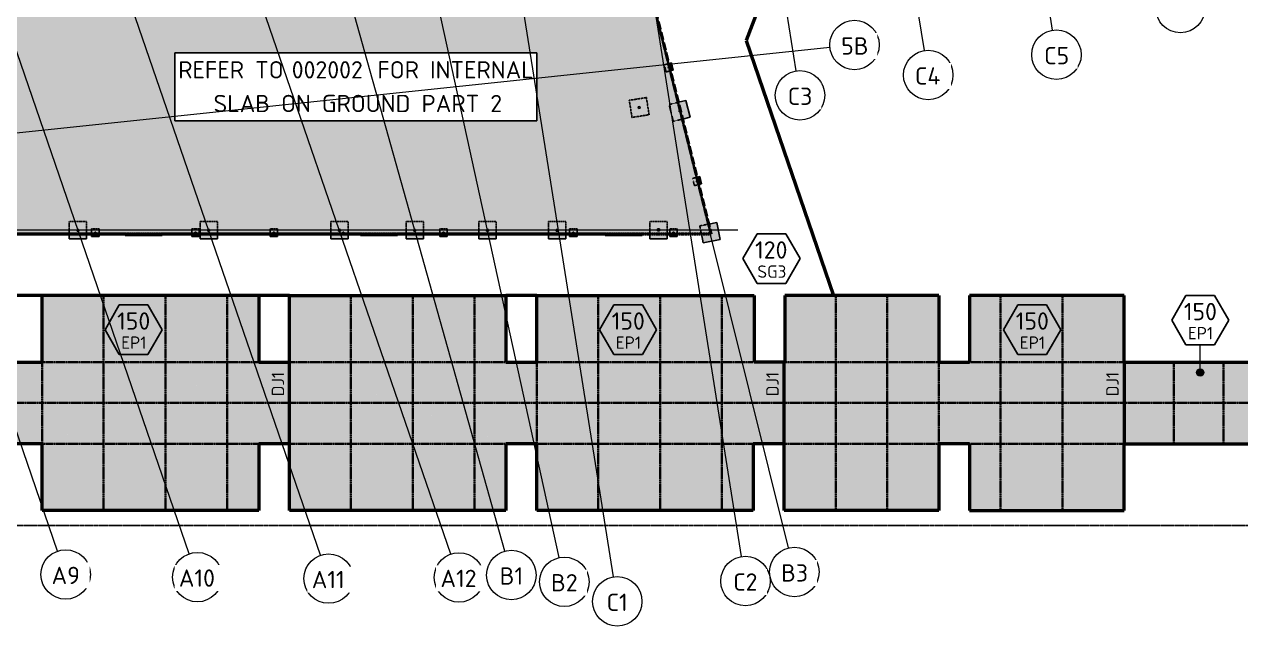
# Model space of a CAD drawing. Header units: millimetres. Extents: x 705 to 313061, y -3762 to 4071588.
# Drawn here: x 165074 to 263451, y 3937515 to 3986460 of the extents above; entities that cross this region are included whole.
import ezdxf

# ---------------------------------------------------------------- set-up
doc = ezdxf.new("R2010")
doc.units = ezdxf.units.MM
for name, pattern in [('Boundary', [16, 5, -2, 5, -2, 0, -2]), ('Dash', [7, 5, -2]), ('Hidden Double', [7, 5, -2]), ('Hidden Half', [3, 2, -1]), ('Joint 1', [9.5, 7, -0.75, 1, -0.75])]:
    doc.linetypes.add(name, pattern=pattern)
for name, color, linetype, lineweight in [('A-000-T_TEXT', 231, 'Continuous', 13), ('A-010-M_LINE', 90, 'Continuous', 13), ('A-060-M_DETAIL', 3, 'Continuous', 25), ('A-230-H-FLOOR', 190, 'Continuous', 13), ('A-230-M_FLOOR', 192, 'Continuous', 13), ('A-230-MH_FLOOR', 190, 'Hidden Double', 13), ('C-910-M_SITE_BOUND', 91, 'Boundary', 25), ('S-160-M_FOUND', 171, 'Continuous', 13), ('S-160-MH_FOUND', 171, 'Hidden Half', 13), ('S-230-A-FLOOR', 171, 'Continuous', 18), ('S-280-M_COLUMN', 52, 'Continuous', 13), ('Z-030-M_GRID', 191, 'Continuous', 13), ('Z-033_T_GRIDREF', 31, 'Continuous', 13), ('Z-060-M_DETAIL', 92, 'Continuous', 25)]:
    doc.layers.add(name, color=color, linetype=linetype, lineweight=lineweight)
doc.styles.add('ISOCPEUR_2', font='isocpeur.ttf', dxfattribs={"height": 1400})
doc.styles.add('ISOCPEUR_3', font='isocpeur.ttf', dxfattribs={"height": 1000})
doc.styles.add('ISOCPEUR_B_2', font='', dxfattribs={"height": 1400})
doc.styles.get('ISOCPEUR_B_2').set_extended_font_data('ISOCPEUR', bold=True)

# ---------------------------------------------------------------- blocks, each defined once
blk = doc.blocks.new('NRP_Column-Steel-SHS - SC440 - 150x150x5_0SHS-3895937-S1_001 - EXTERNAL PAVEMENT PLAN')
at = {"layer": 'S-280-M_COLUMN', "lineweight": 25}
for p, q in [((75, 75), (-75, 75)), ((-75, 75), (-75, -75)), ((-70, -70), (-70, 70)), ((-70, 70), (70, 70)), ((70, 70), (70, -70)), ((75, -75), (75, 75)), ((-75, -75), (75, -75)), ((70, -70), (-70, -70))]:
    blk.add_line(p, q, dxfattribs=at)
blk = doc.blocks.new('NRP_Column-Steel-SHS - SC440 - 150x150x5_0SHS-3895938-S1_001 - EXTERNAL PAVEMENT PLAN')
at = {"layer": 'S-280-M_COLUMN', "lineweight": 25}
for p, q in [((75, 75), (-75, 75)), ((-75, 75), (-75, -75)), ((-70, -70), (-70, 70)), ((-70, 70), (70, 70)), ((70, 70), (70, -70)), ((75, -75), (75, 75)), ((-75, -75), (75, -75)), ((70, -70), (-70, -70))]:
    blk.add_line(p, q, dxfattribs=at)
blk = doc.blocks.new('NRP_Column-Steel-SHS - SC440 - 150x150x5_0SHS-3895939-S1_001 - EXTERNAL PAVEMENT PLAN')
at = {"layer": 'S-280-M_COLUMN', "lineweight": 25}
for p, q in [((75, 75), (-75, 75)), ((-75, 75), (-75, -75)), ((-70, -70), (-70, 70)), ((-70, 70), (70, 70)), ((70, 70), (70, -70)), ((75, -75), (75, 75)), ((-75, -75), (75, -75)), ((70, -70), (-70, -70))]:
    blk.add_line(p, q, dxfattribs=at)
blk = doc.blocks.new('NRP_Column-Steel-SHS - SC440 - 150x150x5_0SHS-4146195-S1_001 - EXTERNAL PAVEMENT PLAN')
at = {"layer": 'S-280-M_COLUMN', "lineweight": 25}
for p, q in [((75, 75), (-75, 75)), ((-75, 75), (-75, -75)), ((-70, -70), (-70, 70)), ((-70, 70), (70, 70)), ((70, 70), (70, -70)), ((75, -75), (75, 75)), ((-75, -75), (75, -75)), ((70, -70), (-70, -70))]:
    blk.add_line(p, q, dxfattribs=at)
blk = doc.blocks.new('NRP_Column-Steel-SHS - SC440 - 150x150x5_0SHS-4146193-S1_001 - EXTERNAL PAVEMENT PLAN')
at = {"layer": 'S-280-M_COLUMN', "lineweight": 25}
for p, q in [((75, 75), (-75, 75)), ((-75, 75), (-75, -75)), ((-70, -70), (-70, 70)), ((-70, 70), (70, 70)), ((70, 70), (70, -70)), ((75, -75), (75, 75)), ((-75, -75), (75, -75)), ((70, -70), (-70, -70))]:
    blk.add_line(p, q, dxfattribs=at)
blk = doc.blocks.new('NRP_Column-Steel-SHS - SC440 - 150x150x5_0SHS-4145874-S1_001 - EXTERNAL PAVEMENT PLAN')
at = {"layer": 'S-280-M_COLUMN', "lineweight": 25}
for p, q in [((75, 75), (-75, 75)), ((-75, 75), (-75, -75)), ((-70, -70), (-70, 70)), ((-70, 70), (70, 70)), ((70, 70), (70, -70)), ((75, -75), (75, 75)), ((-75, -75), (75, -75)), ((70, -70), (-70, -70))]:
    blk.add_line(p, q, dxfattribs=at)
blk = doc.blocks.new('NRP_Column-Steel-SHS - SC440 - 150x150x5_0SHS-4132785-S1_001 - EXTERNAL PAVEMENT PLAN')
at = {"layer": 'S-280-M_COLUMN', "lineweight": 25}
for p, q in [((75, 75), (-75, 75)), ((-75, 75), (-75, -75)), ((-70, -70), (-70, 70)), ((-70, 70), (70, 70)), ((70, 70), (70, -70)), ((75, -75), (75, 75)), ((-75, -75), (75, -75)), ((70, -70), (-70, -70))]:
    blk.add_line(p, q, dxfattribs=at)
blk = doc.blocks.new('NRP_Column-Steel-SHS - SC433 - 100x100x5_0SHS-4142158-S1_001 - EXTERNAL PAVEMENT PLAN')
at = {"layer": 'S-280-M_COLUMN', "lineweight": 25}
for p, q in [((50, 50), (-50, 50)), ((-50, 50), (-50, -50)), ((-45, -45), (-45, 45)), ((-45, 45), (45, 45)), ((45, 45), (45, -45)), ((50, -50), (50, 50)), ((-50, -50), (50, -50)), ((45, -45), (-45, -45))]:
    blk.add_line(p, q, dxfattribs=at)
blk = doc.blocks.new('NRP_Column-Steel-SHS - SC440 - 150x150x5_0SHS-3900631-S1_001 - EXTERNAL PAVEMENT PLAN')
at = {"layer": 'S-280-M_COLUMN', "lineweight": 25}
for p, q in [((75, 75), (-75, 75)), ((-75, 75), (-75, -75)), ((-70, -70), (-70, 70)), ((-70, 70), (70, 70)), ((70, 70), (70, -70)), ((75, -75), (75, 75)), ((-75, -75), (75, -75)), ((70, -70), (-70, -70))]:
    blk.add_line(p, q, dxfattribs=at)
blk = doc.blocks.new('NRP_Column-Steel-SHS - M433 - 100x100x5_0SHS-3910202-S1_001 - EXTERNAL PAVEMENT PLAN')
at = {"layer": 'S-280-M_COLUMN', "lineweight": 25}
for p, q in [((50, 50), (-50, 50)), ((-50, 50), (-50, -50)), ((-45, -45), (-45, 45)), ((-45, 45), (45, 45)), ((45, 45), (45, -45)), ((50, -50), (50, 50)), ((-50, -50), (50, -50)), ((45, -45), (-45, -45))]:
    blk.add_line(p, q, dxfattribs=at)
blk = doc.blocks.new('NRP_Column-Steel-SHS - M433 - 100x100x5_0SHS-3910205-S1_001 - EXTERNAL PAVEMENT PLAN')
at = {"layer": 'S-280-M_COLUMN', "lineweight": 25}
for p, q in [((50, 50), (-50, 50)), ((-50, 50), (-50, -50)), ((-45, -45), (-45, 45)), ((-45, 45), (45, 45)), ((45, 45), (45, -45)), ((50, -50), (50, 50)), ((-50, -50), (50, -50)), ((45, -45), (-45, -45))]:
    blk.add_line(p, q, dxfattribs=at)
blk = doc.blocks.new('NRP_Column-Steel-SHS - M433 - 100x100x5_0SHS-3910236-S1_001 - EXTERNAL PAVEMENT PLAN')
at = {"layer": 'S-280-M_COLUMN', "lineweight": 25}
for p, q in [((50, 50), (-50, 50)), ((-50, 50), (-50, -50)), ((-45, -45), (-45, 45)), ((-45, 45), (45, 45)), ((45, 45), (45, -45)), ((50, -50), (50, 50)), ((-50, -50), (50, -50)), ((45, -45), (-45, -45))]:
    blk.add_line(p, q, dxfattribs=at)
blk = doc.blocks.new('NRP_Column-Steel-SHS - M433 - 100x100x5_0SHS-3910260-S1_001 - EXTERNAL PAVEMENT PLAN')
at = {"layer": 'S-280-M_COLUMN', "lineweight": 25}
for p, q in [((50, 50), (-50, 50)), ((-50, 50), (-50, -50)), ((-45, -45), (-45, 45)), ((-45, 45), (45, 45)), ((45, 45), (45, -45)), ((50, -50), (50, 50)), ((-50, -50), (50, -50)), ((45, -45), (-45, -45))]:
    blk.add_line(p, q, dxfattribs=at)
blk = doc.blocks.new('NRP_Column-Steel-SHS - M433 - 100x100x5_0SHS-3910288-S1_001 - EXTERNAL PAVEMENT PLAN')
at = {"layer": 'S-280-M_COLUMN', "lineweight": 25}
for p, q in [((50, 50), (-50, 50)), ((-50, 50), (-50, -50)), ((-45, -45), (-45, 45)), ((-45, 45), (45, 45)), ((45, 45), (45, -45)), ((50, -50), (50, 50)), ((-50, -50), (50, -50)), ((45, -45), (-45, -45))]:
    blk.add_line(p, q, dxfattribs=at)
blk = doc.blocks.new('NRP_Column-Steel-SHS - M433 - 100x100x5_0SHS-3910291-S1_001 - EXTERNAL PAVEMENT PLAN')
at = {"layer": 'S-280-M_COLUMN', "lineweight": 25}
for p, q in [((50, 50), (-50, 50)), ((-50, 50), (-50, -50)), ((-45, -45), (-45, 45)), ((-45, 45), (45, 45)), ((45, 45), (45, -45)), ((50, -50), (50, 50)), ((-50, -50), (50, -50)), ((45, -45), (-45, -45))]:
    blk.add_line(p, q, dxfattribs=at)
blk = doc.blocks.new('NRP_Column-Steel-SHS - M433 - 100x100x5_0SHS-3910356-S1_001 - EXTERNAL PAVEMENT PLAN')
at = {"layer": 'S-280-M_COLUMN', "lineweight": 25}
for p, q in [((50, 50), (-50, 50)), ((-50, 50), (-50, -50)), ((-45, -45), (-45, 45)), ((-45, 45), (45, 45)), ((45, 45), (45, -45)), ((50, -50), (50, 50)), ((-50, -50), (50, -50)), ((45, -45), (-45, -45))]:
    blk.add_line(p, q, dxfattribs=at)
blk = doc.blocks.new('NRP_Column-Steel-SHS - SC433 - 100x100x5_0SHS-4142520-S1_001 - EXTERNAL PAVEMENT PLAN')
at = {"layer": 'S-280-M_COLUMN', "lineweight": 25}
for p, q in [((50, 50), (-50, 50)), ((-50, 50), (-50, -50)), ((-45, -45), (-45, 45)), ((-45, 45), (45, 45)), ((45, 45), (45, -45)), ((50, -50), (50, 50)), ((-50, -50), (50, -50)), ((45, -45), (-45, -45))]:
    blk.add_line(p, q, dxfattribs=at)
blk = doc.blocks.new('NRP_Column-Steel-SHS - M433 - 100x100x5_0SHS-4143105-S1_001 - EXTERNAL PAVEMENT PLAN')
at = {"layer": 'S-280-M_COLUMN', "lineweight": 25}
for p, q in [((50, 50), (-50, 50)), ((-50, 50), (-50, -50)), ((-45, -45), (-45, 45)), ((-45, 45), (45, 45)), ((45, 45), (45, -45)), ((50, -50), (50, 50)), ((-50, -50), (50, -50)), ((45, -45), (-45, -45))]:
    blk.add_line(p, q, dxfattribs=at)
blk = doc.blocks.new('NRP_Column-Steel-SHS - M433 - 100x100x5_0SHS-4143106-S1_001 - EXTERNAL PAVEMENT PLAN')
at = {"layer": 'S-280-M_COLUMN', "lineweight": 25}
for p, q in [((50, 50), (-50, 50)), ((-50, 50), (-50, -50)), ((-45, -45), (-45, 45)), ((-45, 45), (45, 45)), ((45, 45), (45, -45)), ((50, -50), (50, 50)), ((-50, -50), (50, -50)), ((45, -45), (-45, -45))]:
    blk.add_line(p, q, dxfattribs=at)
blk = doc.blocks.new('NRP_Foundation-Pad Footing Fibre _v2_ - PF5 -1400 x 1400 x 400d-V55-S1_001 - EXTERNAL PAVEMENT PLAN')
at = {"layer": 'S-160-M_FOUND', "linetype": 'Dash', "lineweight": 25}
blk.add_hatch(color=10, dxfattribs=at).paths.add_polyline_path([(-650, -1050), (750, -1050), (750, -639), (-650, -639)])
at = {"layer": 'S-160-M_FOUND', "color": 9, "lineweight": 25}
for p, q in [((-650, -639), (-650, -1050)), ((750, -1050), (750, -639)), ((-650, -1050), (750, -1050))]:
    blk.add_line(p, q, dxfattribs=at)
at = {"layer": 'S-160-MH_FOUND', "color": 9, "linetype": 'Dash', "lineweight": 25}
for p, q in [((750, 350), (-650, 350)), ((-650, 350), (-650, -639)), ((750, -639), (750, 350))]:
    blk.add_line(p, q, dxfattribs=at)
blk = doc.blocks.new('NRP_Foundation-Pad Footing Fibre _v2_ - PF5 -1400 x 1400 x 400d-V2-S1_001 - EXTERNAL PAVEMENT PLAN')
at = {"layer": 'S-160-M_FOUND', "linetype": 'Dash', "lineweight": 25}
blk.add_hatch(color=10, dxfattribs=at).paths.add_polyline_path([(-650, 350), (-650, -1050), (750, -1050), (750, -393), (-64, -432), (91, 350)])
at = {"layer": 'S-160-M_FOUND', "color": 9, "lineweight": 25}
for p, q in [((91, 350), (-650, 350)), ((-650, 350), (-650, -1050)), ((750, -1050), (750, -393)), ((-650, -1050), (750, -1050))]:
    blk.add_line(p, q, dxfattribs=at)
at = {"layer": 'S-160-MH_FOUND', "color": 9, "linetype": 'Dash', "lineweight": 25}
for p, q in [((750, 350), (91, 350)), ((750, -392), (750, 350))]:
    blk.add_line(p, q, dxfattribs=at)
blk = doc.blocks.new('NRP_Foundation-Pad Footing Fibre _v2_ - PF5 -1400 x 1400 x 400d-V3-S1_001 - EXTERNAL PAVEMENT PLAN')
at = {"layer": 'S-160-M_FOUND', "linetype": 'Dash', "lineweight": 25}
blk.add_hatch(color=10, dxfattribs=at).paths.add_polyline_path([(-650, -425), (-650, -1050), (750, -1050), (750, -425)])
at = {"layer": 'S-160-M_FOUND', "color": 9, "lineweight": 25}
for p, q in [((-650, -425), (-650, -1050)), ((750, -1050), (750, -425)), ((-650, -1050), (750, -1050))]:
    blk.add_line(p, q, dxfattribs=at)
at = {"layer": 'S-160-MH_FOUND', "color": 9, "linetype": 'Dash', "lineweight": 25}
for p, q in [((750, 350), (-650, 350)), ((-650, 350), (-650, -425)), ((750, -425), (750, 350))]:
    blk.add_line(p, q, dxfattribs=at)
blk = doc.blocks.new('NRP_Foundation-Pad Footing Fibre _v2_ - PF5 -1400 x 1400 x 400d-V56-S1_001 - EXTERNAL PAVEMENT PLAN')
at = {"layer": 'S-160-MH_FOUND', "color": 9, "linetype": 'Dash', "lineweight": 25}
for p, q in [((750, 350), (-650, 350)), ((-650, 350), (-650, -1050)), ((750, -1050), (750, 350)), ((-650, -1050), (750, -1050))]:
    blk.add_line(p, q, dxfattribs=at)
blk = doc.blocks.new('NRP_Foundation-Pad Footing Fibre _v2_ - PF6 -600 x 600 x 400d-V63-S1_001 - EXTERNAL PAVEMENT PLAN')
at = {"layer": 'S-160-M_FOUND', "linetype": 'Dash', "lineweight": 25}
blk.add_hatch(color=10, dxfattribs=at).paths.add_polyline_path([(-250, -650), (350, -650), (350, -444), (-250, -444)])
at = {"layer": 'S-160-M_FOUND', "color": 9, "lineweight": 25}
for p, q in [((-250, -444), (-250, -650)), ((-250, -650), (350, -650)), ((350, -650), (350, -444))]:
    blk.add_line(p, q, dxfattribs=at)
at = {"layer": 'S-160-MH_FOUND', "color": 9, "linetype": 'Dash', "lineweight": 25}
for p, q in [((350, -50), (-250, -50)), ((-250, -50), (-250, -444)), ((350, -444), (350, -50))]:
    blk.add_line(p, q, dxfattribs=at)
blk = doc.blocks.new('NRP_Foundation-Pad Footing Fibre _v2_ - PF6 -600 x 600 x 400d-V27-S1_001 - EXTERNAL PAVEMENT PLAN')
at = {"layer": 'S-160-M_FOUND', "linetype": 'Dash', "lineweight": 25}
blk.add_hatch(color=10, dxfattribs=at).paths.add_polyline_path([(-250, -426), (-250, -650), (350, -650), (350, -426)])
at = {"layer": 'S-160-M_FOUND', "color": 9, "lineweight": 25}
for p, q in [((-250, -426), (-250, -650)), ((-250, -650), (350, -650)), ((350, -650), (350, -426))]:
    blk.add_line(p, q, dxfattribs=at)
at = {"layer": 'S-160-MH_FOUND', "color": 9, "linetype": 'Dash', "lineweight": 25}
for p, q in [((350, -50), (-250, -50)), ((-250, -50), (-250, -426)), ((350, -426), (350, -50))]:
    blk.add_line(p, q, dxfattribs=at)
blk = doc.blocks.new('NRP_Foundation-Pad Footing Fibre _v2_ - PF6 -600 x 600 x 400d-V28-S1_001 - EXTERNAL PAVEMENT PLAN')
at = {"layer": 'S-160-M_FOUND', "linetype": 'Dash', "lineweight": 25}
blk.add_hatch(color=10, dxfattribs=at).paths.add_polyline_path([(-250, -425), (-250, -650), (350, -650), (350, -425)])
at = {"layer": 'S-160-M_FOUND', "color": 9, "lineweight": 25}
for p, q in [((-250, -425), (-250, -650)), ((-250, -650), (350, -650)), ((350, -650), (350, -425))]:
    blk.add_line(p, q, dxfattribs=at)
at = {"layer": 'S-160-MH_FOUND', "color": 9, "linetype": 'Dash', "lineweight": 25}
for p, q in [((350, -50), (-250, -50)), ((-250, -50), (-250, -425)), ((350, -425), (350, -50))]:
    blk.add_line(p, q, dxfattribs=at)
blk = doc.blocks.new('Family - ___-3870354-S1_001 - EXTERNAL PAVEMENT PLAN')
at = {"layer": 'C-910-M_SITE_BOUND'}
blk.add_line((-2401701, 3945944), (-2257301, 3945944), dxfattribs=at)
blk = doc.blocks.new('NRP_Joint Location _v2_ - DJ1 - DOWELLED JOINT-4174216-S1_001 - EXTERNAL PAVEMENT PLAN')
at = {"layer": 'Z-060-M_DETAIL', "lineweight": 50}
blk.add_line((0, 0), (6600, 0), dxfattribs=at)
blk = doc.blocks.new('NRP_Joint Location _v2_ - DJ1 - DOWELLED JOINT-4174555-S1_001 - EXTERNAL PAVEMENT PLAN')
at = {"layer": 'Z-060-M_DETAIL', "lineweight": 50}
blk.add_line((0, 0), (6600, 0), dxfattribs=at)
blk = doc.blocks.new('NRP_Joint Location _v2_ - SJ1 - SAWN JOINT _No Cradle_-4176172-S1_001 - EXTERNAL PAVEMENT PLAN')
at = {"layer": 'Z-060-M_DETAIL', "linetype": 'Joint 1', "lineweight": 35}
blk.add_line((0, 0), (6600, 0), dxfattribs=at)
blk = doc.blocks.new('NRP_Joint Location _v2_ - SJ1 - SAWN JOINT _No Cradle_-4176382-S1_001 - EXTERNAL PAVEMENT PLAN')
at = {"layer": 'Z-060-M_DETAIL', "linetype": 'Joint 1', "lineweight": 35}
blk.add_line((0, 0), (20000, 0), dxfattribs=at)
blk = doc.blocks.new('NRP_Joint Location _v2_ - SJ1 - SAWN JOINT _No Cradle_-4174920-S1_001 - EXTERNAL PAVEMENT PLAN')
at = {"layer": 'Z-060-M_DETAIL', "linetype": 'Joint 1', "lineweight": 35}
blk.add_line((0, 0), (17500, 0), dxfattribs=at)
blk = doc.blocks.new('NRP_Joint Location _v2_ - SJ1 - SAWN JOINT _No Cradle_-4175283-S1_001 - EXTERNAL PAVEMENT PLAN')
at = {"layer": 'Z-060-M_DETAIL', "linetype": 'Joint 1', "lineweight": 35}
blk.add_line((0, 0), (17400, 0), dxfattribs=at)
blk = doc.blocks.new('NRP_Joint Location _v2_ - SJ1 - SAWN JOINT _No Cradle_-4176892-S1_001 - EXTERNAL PAVEMENT PLAN')
at = {"layer": 'Z-060-M_DETAIL', "linetype": 'Joint 1', "lineweight": 35}
blk.add_line((0, 0), (12500, 0), dxfattribs=at)
blk = doc.blocks.new('NRP_Joint Location _v2_ - SJ1 - SAWN JOINT _No Cradle_-4176921-S1_001 - EXTERNAL PAVEMENT PLAN')
at = {"layer": 'Z-060-M_DETAIL', "linetype": 'Joint 1', "lineweight": 35}
blk.add_line((0, 0), (15000, 0), dxfattribs=at)
blk = doc.blocks.new('NRP_Joint Location _v2_ - SJ1 - SAWN JOINT _No Cradle_-4177280-S1_001 - EXTERNAL PAVEMENT PLAN')
at = {"layer": 'Z-060-M_DETAIL', "linetype": 'Joint 1', "lineweight": 35}
blk.add_line((0, 0), (12057.765802, 0), dxfattribs=at)
blk = doc.blocks.new('Grid - NRP_Grid-Head-320187-S1_001 - EXTERNAL PAVEMENT PLAN')
at = {"layer": 'Z-033_T_GRIDREF'}
blk.add_circle((0, 0), 5, dxfattribs=at)
blk = doc.blocks.new('NRP_Slab Tag _v2_ - Thickness with Description-1497716-S1_001 - EXTERNAL PAVEMENT PLAN')
at = {"layer": 'S-230-A-FLOOR', "lineweight": 25}
for p, q in [((-2.88, 4.99), (-5.76, -0.01)), ((2.9, 4.99), (-2.88, 4.99)), ((5.78, -0.01), (2.9, 4.99)), ((-5.76, -0.01), (-2.88, -5.01)), ((2.9, -5.01), (5.78, -0.01)), ((-2.88, -5.01), (2.9, -5.01))]:
    blk.add_line(p, q, dxfattribs=at)

msp = doc.modelspace()

# ---------------------------------------------------------------- hatches: boundary and pattern name
at = {"layer": 'A-230-H-FLOOR'}
h = msp.add_hatch(color=10, dxfattribs=at)
h.paths.add_polyline_path([(78184, 3958005), (101217, 3965936), (101266, 3965794), (103030, 3966402), (102981, 3966544), (116884, 3971331), (116933, 3971189), (125467, 3974128), (127055, 3969518), (220629, 3969518), (214971, 3992231), (209082, 3993483), (208097, 3999700), (203480, 3998968), (197520, 4036600), (192308, 4035296), (192266, 4035466), (189356, 4034738), (189398, 4034568), (187362, 4034059), (187326, 4034204), (185516, 4033751), (185552, 4033606), (170028, 4029722), (169445, 4031417), (168395, 4031056), (168346, 4031197), (166582, 4030590), (166631, 4030448), (153281, 4025851), (153232, 4025993), (151468, 4025386), (151517, 4025244), (111573, 4011490), (111524, 4011632), (109760, 4011024), (109809, 4010882), (90495, 4004232), (90446, 4004374), (88682, 4003766), (88731, 4003624), (65259, 3995542), (77678, 3959477)])
h.paths.add_polyline_path([(130349, 3969704), (130349, 3975808), (142762, 3980083), (146335, 3969704), (134676, 3969704)])
h.paths.add_polyline_path([(177237, 3978645), (177237, 3984145), (206537, 3984145), (206537, 3978645), (199818, 3978645)])
h.paths.add_polyline_path([(114111, 3986833), (95794, 3986833), (95794, 3992333), (125094, 3992333), (125094, 3986833), (116884, 3986833)])
for points in [[(184028, 3959144), (184028, 3964544), (166528, 3959144), (167247, 3959144)], [(166528, 3959144), (184028, 3964544), (166528, 3964544)], [(186528, 3959144), (204028, 3964544), (186528, 3964544)], [(204028, 3959144), (204028, 3964544), (186528, 3959144), (199818, 3959144)], [(224090, 3964544), (206528, 3959144), (224090, 3959144)], [(206528, 3959144), (224090, 3964544), (206528, 3964544)], [(254028, 3947144), (254028, 3952544), (265586, 3952544), (268787, 3952294), (266440, 3959144), (254028, 3959144), (254028, 3964544), (241528, 3964544), (241528, 3959144), (239028, 3959144), (239028, 3964544), (226590, 3964544), (226590, 3959144), (224090, 3959144), (224028, 3952544), (241528, 3952544), (241528, 3947144)], [(164028, 3952544), (166528, 3952544), (166528, 3959144), (164028, 3959144)], [(166528, 3952544), (184028, 3959144), (166528, 3959144)], [(166528, 3952544), (184028, 3952544), (184028, 3959144), (167247, 3952815)], [(199818, 3952544), (204028, 3952544), (186528, 3959144), (184028, 3952544), (186528, 3952544)], [(184028, 3952544), (186528, 3959144), (184028, 3959144), (184028, 3958453)], [(204028, 3952544), (204028, 3959144), (186528, 3959144), (199818, 3954132)], [(204577, 3952544), (224028, 3952544), (206528, 3959144), (204028, 3959144), (204028, 3952544)], [(224028, 3952544), (224090, 3959144), (206528, 3959144)], [(184028, 3947144), (184028, 3952544), (166528, 3952544), (166528, 3947144), (167247, 3947144)], [(199818, 3947144), (204028, 3947144), (204028, 3952544), (186528, 3952544), (186528, 3947144)], [(224028, 3947144), (224028, 3952544), (206528, 3952544), (206528, 3947144)], [(239028, 3947144), (239028, 3952544), (226528, 3952544), (226528, 3947144), (232389, 3947144)]]:
    msp.add_hatch(color=254, dxfattribs=at).paths.add_polyline_path(points)
at = {"layer": 'S-160-M_FOUND'}
for points in [[(178618, 3969312), (179218, 3969312), (179218, 3969518), (178618, 3969518)], [(179289, 3969107), (180689, 3969107), (180689, 3969518), (179289, 3969518)], [(189865, 3969107), (191265, 3969107), (191265, 3969518), (189865, 3969518)], [(195947, 3969107), (197347, 3969107), (197347, 3969518), (195947, 3969518)], [(198678, 3969312), (199278, 3969312), (199278, 3969518), (198678, 3969518)], [(203235, 3969107), (203235, 3969518), (201835, 3969518), (201835, 3969107)], [(209776, 3969312), (209776, 3969518), (209176, 3969518), (209176, 3969312)], [(217069, 3969107), (217069, 3969518), (215669, 3969518), (215669, 3969107)], [(217876, 3969312), (217876, 3969518), (217276, 3969518), (217276, 3969312)]]:
    msp.add_hatch(color=10, dxfattribs=at).paths.add_polyline_path(points)
at = {"layer": 'S-230-A-FLOOR'}
h = msp.add_hatch(color=256, dxfattribs=at)
edge = h.paths.add_edge_path()
edge.add_arc((260181, 3958313), 300, 0, 360)

# ---------------------------------------------------------------- linework, layer by layer
at = {"layer": 'A-010-M_LINE', "lineweight": 25}
for p, q in [((206537, 3984145), (177237, 3984145)), ((177237, 3984145), (177237, 3978645)), ((206537, 3978645), (206537, 3984145)), ((177237, 3978645), (206537, 3978645))]:
    msp.add_line(p, q, dxfattribs=at)
at = {"layer": 'A-230-M_FLOOR', "lineweight": 50}
for p, q in [((227441, 3995540), (223455, 3985157)), ((223455, 3985157), (230517, 3964544)), ((156471, 3969518), (173226, 3969518)), ((173226, 3969518), (173226, 3969461)), ((173226, 3969503), (176226, 3969503)), ((176226, 3969518), (192265, 3969518)), ((176226, 3969461), (176226, 3969518)), ((192265, 3969518), (192265, 3969461)), ((192265, 3969503), (195265, 3969503)), ((195265, 3969518), (212048, 3969518)), ((195265, 3969461), (195265, 3969518)), ((212048, 3969518), (212048, 3969461)), ((212048, 3969503), (215048, 3969503)), ((215048, 3969518), (215213, 3969518)), ((215048, 3969461), (215048, 3969518)), ((173226, 3969463), (176226, 3969463)), ((173226, 3969461), (176226, 3969461)), ((192265, 3969463), (195265, 3969463)), ((192265, 3969461), (195265, 3969461)), ((212048, 3969463), (215048, 3969463)), ((212048, 3969461), (214406, 3969461)), ((214406, 3969461), (215048, 3969461)), ((186528, 3964544), (126528, 3964544)), ((166528, 3959144), (166528, 3964544)), ((184028, 3964544), (184028, 3959144)), ((186528, 3964544), (204028, 3964544)), ((186528, 3959144), (186528, 3964544)), ((204028, 3964544), (204028, 3959144)), ((206528, 3964544), (204028, 3964544)), ((206528, 3959144), (206528, 3964544)), ((206528, 3964544), (224090, 3964544)), ((224090, 3964544), (224090, 3959144)), ((239028, 3964544), (226590, 3964544)), ((226590, 3964544), (226590, 3959144)), ((230517, 3964544), (226590, 3964544)), ((239028, 3964544), (239028, 3959144)), ((254028, 3964544), (241528, 3964544)), ((241528, 3964544), (241528, 3959144)), ((254028, 3959144), (254028, 3964544)), ((164028, 3959144), (166528, 3959144)), ((184028, 3959144), (186528, 3959144)), ((204028, 3959144), (206528, 3959144)), ((226590, 3959144), (224090, 3959144)), ((226590, 3959144), (224090, 3959144)), ((239028, 3959144), (241528, 3959144)), ((254028, 3959144), (266440, 3959144)), ((166528, 3952544), (164028, 3952544)), ((166528, 3947144), (166528, 3952544)), ((186528, 3952544), (184028, 3952544)), ((184028, 3952544), (184028, 3947144)), ((186528, 3947144), (186528, 3952544)), ((206528, 3952544), (204028, 3952544)), ((204028, 3952544), (204028, 3947144)), ((206528, 3947144), (206528, 3952544)), ((226528, 3952544), (224028, 3952544)), ((224028, 3952544), (224028, 3947144)), ((226528, 3947144), (226528, 3952544)), ((239028, 3952544), (239028, 3947144)), ((241528, 3952544), (239028, 3952544)), ((241528, 3952544), (241528, 3947144)), ((254028, 3947144), (254028, 3952544)), ((254028, 3952544), (265586, 3952544)), ((184028, 3947144), (166528, 3947144)), ((204028, 3947144), (186528, 3947144)), ((224028, 3947144), (206528, 3947144)), ((239028, 3947144), (226528, 3947144)), ((241528, 3947144), (254028, 3947144))]:
    msp.add_line(p, q, dxfattribs=at)
at = {"layer": 'A-230-M_FLOOR', "color": 9, "lineweight": 25}
for p, q in [((220629, 3969518), (214971, 3992231)), ((173226, 3969518), (176226, 3969518)), ((192265, 3969518), (195265, 3969518)), ((212048, 3969518), (215048, 3969518)), ((215213, 3969518), (220629, 3969518))]:
    msp.add_line(p, q, dxfattribs=at)
at = {"layer": 'A-230-MH_FLOOR', "lineweight": 50}
for p, q in [((220629, 3969518), (214971, 3992231)), ((173226, 3969518), (176226, 3969518)), ((192265, 3969518), (195265, 3969518)), ((212048, 3969518), (215048, 3969518)), ((215213, 3969518), (220629, 3969518))]:
    msp.add_line(p, q, dxfattribs=at)
at = {"layer": 'S-160-M_FOUND', "color": 9, "lineweight": 25}
for p, q in [((178618, 3969518), (178618, 3969312)), ((179218, 3969312), (179218, 3969518)), ((179289, 3969518), (179289, 3969107)), ((180689, 3969107), (180689, 3969518)), ((189865, 3969518), (189865, 3969107)), ((191265, 3969107), (191265, 3969518)), ((195947, 3969518), (195947, 3969107)), ((197347, 3969107), (197347, 3969518)), ((198678, 3969518), (198678, 3969312)), ((199278, 3969312), (199278, 3969518)), ((201835, 3969518), (201835, 3969107)), ((203235, 3969107), (203235, 3969518)), ((209176, 3969518), (209176, 3969312)), ((209776, 3969312), (209776, 3969518)), ((215669, 3969518), (215669, 3969107)), ((217069, 3969107), (217069, 3969518)), ((217276, 3969518), (217276, 3969312)), ((217876, 3969312), (217876, 3969518)), ((178618, 3969312), (179218, 3969312)), ((179289, 3969107), (180689, 3969107)), ((189865, 3969107), (191265, 3969107)), ((195947, 3969107), (197347, 3969107)), ((198678, 3969312), (199278, 3969312)), ((201835, 3969107), (203235, 3969107)), ((209176, 3969312), (209776, 3969312)), ((215669, 3969107), (217069, 3969107)), ((217276, 3969312), (217876, 3969312))]:
    msp.add_line(p, q, dxfattribs=at)
at = {"layer": 'S-160-MH_FOUND', "color": 9, "linetype": 'Dash', "lineweight": 25}
for p, q in [((180689, 3970507), (179289, 3970507)), ((179289, 3970507), (179289, 3969518)), ((180689, 3969518), (180689, 3970507)), ((191265, 3970507), (189865, 3970507)), ((189865, 3970507), (189865, 3969518)), ((191265, 3969518), (191265, 3970507)), ((197347, 3970507), (195947, 3970507)), ((195947, 3970507), (195947, 3969518)), ((197347, 3969518), (197347, 3970507)), ((203235, 3970507), (201835, 3970507)), ((201835, 3970507), (201835, 3969518)), ((203235, 3969518), (203235, 3970507)), ((217069, 3970507), (215669, 3970507)), ((215669, 3970507), (215669, 3969518)), ((217069, 3969518), (217069, 3970507)), ((179218, 3969912), (178618, 3969912)), ((178618, 3969912), (178618, 3969518)), ((179218, 3969518), (179218, 3969912)), ((199278, 3969912), (198678, 3969912)), ((198678, 3969912), (198678, 3969518)), ((199278, 3969518), (199278, 3969912)), ((209776, 3969912), (209176, 3969912)), ((209176, 3969912), (209176, 3969518)), ((209776, 3969518), (209776, 3969912)), ((217876, 3969912), (217276, 3969912)), ((217276, 3969912), (217276, 3969518)), ((217876, 3969518), (217876, 3969912))]:
    msp.add_line(p, q, dxfattribs=at)
at = {"layer": 'S-230-A-FLOOR'}
msp.add_line((260181, 3958313), (260181, 3960536), dxfattribs=at)
msp.add_circle((260181, 3958313), 300, dxfattribs=at)
at = {"layer": 'Z-030-M_GRID'}
for p, q in [((167767, 3943870), (123790, 4071588)), ((178418, 3943654), (134366, 4071588)), ((199579, 3943629), (155518, 4071588)), ((212715, 3941779), (192235, 4071081)), ((189035, 3943536), (145263, 4070654)), ((227496, 3982695), (213959, 4068167)), ((203926, 3943857), (169264, 4067442)), ((223086, 3943422), (203588, 4066524)), ((248238, 3985981), (236001, 4063240)), ((125502, 3969847), (222776, 3969847))]:
    msp.add_line(p, q, dxfattribs=at)

# ---------------------------------------------------------------- block references
at = {"layer": 'C-910-M_SITE_BOUND'}
msp.add_blockref('Family - ___-3870354-S1_001 - EXTERNAL PAVEMENT PLAN', (2523386, 0), dxfattribs=at)
at = {"layer": 'S-160-MH_FOUND', "color": 9, "linetype": 'Dash', "lineweight": 25}
for name, p, rotation in [('NRP_Foundation-Pad Footing Fibre _v2_ - PF6 -600 x 600 x 400d-V28-S1_001 - EXTERNAL PAVEMENT PLAN', (216872, 3982840), 103.9866651989975), ('NRP_Foundation-Pad Footing Fibre _v2_ - PF5 -1400 x 1400 x 400d-V56-S1_001 - EXTERNAL PAVEMENT PLAN', (214466, 3979631), 98.99773453049508), ('NRP_Foundation-Pad Footing Fibre _v2_ - PF5 -1400 x 1400 x 400d-V3-S1_001 - EXTERNAL PAVEMENT PLAN', (217747, 3979327), 103.9804034904678), ('NRP_Foundation-Pad Footing Fibre _v2_ - PF6 -600 x 600 x 400d-V27-S1_001 - EXTERNAL PAVEMENT PLAN', (219160, 3973650), 103.9804034905034), ('NRP_Foundation-Pad Footing Fibre _v2_ - PF5 -1400 x 1400 x 400d-V2-S1_001 - EXTERNAL PAVEMENT PLAN', (220192, 3969497), 101.2002364883357)]:
    msp.add_blockref(name, p, dxfattribs=dict(at, rotation=rotation))
for name, p in [('NRP_Foundation-Pad Footing Fibre _v2_ - PF5 -1400 x 1400 x 400d-V55-S1_001 - EXTERNAL PAVEMENT PLAN', (169363, 3970157)), ('NRP_Foundation-Pad Footing Fibre _v2_ - PF5 -1400 x 1400 x 400d-V55-S1_001 - EXTERNAL PAVEMENT PLAN', (208123, 3970157)), ('NRP_Foundation-Pad Footing Fibre _v2_ - PF6 -600 x 600 x 400d-V63-S1_001 - EXTERNAL PAVEMENT PLAN', (170768, 3969962)), ('NRP_Foundation-Pad Footing Fibre _v2_ - PF6 -600 x 600 x 400d-V63-S1_001 - EXTERNAL PAVEMENT PLAN', (185213, 3969962))]:
    msp.add_blockref(name, p, dxfattribs=at)
at = {"layer": 'S-230-A-FLOOR', "lineweight": 25, "xscale": 399.9999999999997, "yscale": 399.9999999999997, "zscale": 399.9999999999997}
for p in [(225503, 3967520), (173905, 3961774), (213905, 3961774), (246584, 3961774), (260177, 3962540)]:
    msp.add_blockref('NRP_Slab Tag _v2_ - Thickness with Description-1497716-S1_001 - EXTERNAL PAVEMENT PLAN', p, dxfattribs=at)
at = {"layer": 'S-280-M_COLUMN', "lineweight": 25}
for name, p, rotation in [('NRP_Column-Steel-SHS - SC433 - 100x100x5_0SHS-4142520-S1_001 - EXTERNAL PAVEMENT PLAN', (217200, 3982973), 13.98666519897196), ('NRP_Column-Steel-SHS - SC440 - 150x150x5_0SHS-3900631-S1_001 - EXTERNAL PAVEMENT PLAN', (214804, 3979736), 8.997734530499292), ('NRP_Column-Steel-SHS - M433 - 100x100x5_0SHS-4143105-S1_001 - EXTERNAL PAVEMENT PLAN', (218074, 3979460), 13.98040349051934), ('NRP_Column-Steel-SHS - M433 - 100x100x5_0SHS-4143106-S1_001 - EXTERNAL PAVEMENT PLAN', (219488, 3973783), 13.98040349051934), ('NRP_Column-Steel-SHS - SC433 - 100x100x5_0SHS-4142158-S1_001 - EXTERNAL PAVEMENT PLAN', (220526, 3969614), 11.20023648836283)]:
    msp.add_blockref(name, p, dxfattribs=dict(at, rotation=rotation))
for name, p in [('NRP_Column-Steel-SHS - SC440 - 150x150x5_0SHS-3895937-S1_001 - EXTERNAL PAVEMENT PLAN', (169413, 3969807)), ('NRP_Column-Steel-SHS - M433 - 100x100x5_0SHS-3910202-S1_001 - EXTERNAL PAVEMENT PLAN', (170818, 3969612)), ('NRP_Column-Steel-SHS - M433 - 100x100x5_0SHS-3910205-S1_001 - EXTERNAL PAVEMENT PLAN', (178918, 3969612)), ('NRP_Column-Steel-SHS - SC440 - 150x150x5_0SHS-3895938-S1_001 - EXTERNAL PAVEMENT PLAN', (179989, 3969807)), ('NRP_Column-Steel-SHS - M433 - 100x100x5_0SHS-3910356-S1_001 - EXTERNAL PAVEMENT PLAN', (185263, 3969612)), ('NRP_Column-Steel-SHS - SC440 - 150x150x5_0SHS-3895939-S1_001 - EXTERNAL PAVEMENT PLAN', (190565, 3969807)), ('NRP_Column-Steel-SHS - M433 - 100x100x5_0SHS-3910236-S1_001 - EXTERNAL PAVEMENT PLAN', (190878, 3969612)), ('NRP_Column-Steel-SHS - SC440 - 150x150x5_0SHS-4146195-S1_001 - EXTERNAL PAVEMENT PLAN', (196647, 3969807)), ('NRP_Column-Steel-SHS - M433 - 100x100x5_0SHS-3910260-S1_001 - EXTERNAL PAVEMENT PLAN', (198978, 3969612)), ('NRP_Column-Steel-SHS - SC440 - 150x150x5_0SHS-4146193-S1_001 - EXTERNAL PAVEMENT PLAN', (202535, 3969807)), ('NRP_Column-Steel-SHS - SC440 - 150x150x5_0SHS-4145874-S1_001 - EXTERNAL PAVEMENT PLAN', (208173, 3969807)), ('NRP_Column-Steel-SHS - M433 - 100x100x5_0SHS-3910288-S1_001 - EXTERNAL PAVEMENT PLAN', (209476, 3969612)), ('NRP_Column-Steel-SHS - SC440 - 150x150x5_0SHS-4132785-S1_001 - EXTERNAL PAVEMENT PLAN', (216369, 3969847)), ('NRP_Column-Steel-SHS - M433 - 100x100x5_0SHS-3910291-S1_001 - EXTERNAL PAVEMENT PLAN', (217576, 3969612))]:
    msp.add_blockref(name, p, dxfattribs=at)
at = {"layer": 'Z-033_T_GRIDREF'}
for p, xscale, yscale, zscale, rotation in [((258583, 3987782), 399.9999999999998, 399.9999999999998, 399.9999999999998, 9.00032838814604), ((232218, 3984792), 399.9999999999997, 399.9999999999997, 399.9999999999997, 95.99999999999999), ((248551, 3984005), 399.9999999999997, 399.9999999999997, 399.9999999999997, 9.00032838814547), ((238180, 3982363), 399.9999999999998, 399.9999999999998, 399.9999999999998, 9.00032838814547), ((227809, 3980720), 399.9999999999998, 399.9999999999998, 399.9999999999998, 9.000328388145428), ((168419, 3941979), 399.9999999999997, 399.9999999999997, 399.9999999999997, 19.0004071202161), ((179069, 3941763), 399.9999999999998, 399.9999999999998, 399.9999999999998, 19.0004071202157), ((189686, 3941645), 399.9999999999998, 399.9999999999998, 399.9999999999998, 19.00040712021535), ((200230, 3941738), 399.9999999999998, 399.9999999999998, 399.9999999999998, 19.0004071202158), ((227355, 3942181), 399.9999999999997, 399.9999999999997, 399.9999999999997, 13.98040349047982), ((213028, 3939804), 399.9999999999998, 399.9999999999998, 399.9999999999998, 9.00032838814547)]:
    msp.add_blockref('Grid - NRP_Grid-Head-320187-S1_001 - EXTERNAL PAVEMENT PLAN', p, dxfattribs=dict(at, xscale=xscale, yscale=yscale, zscale=zscale, rotation=rotation))
at = {"layer": 'Z-060-M_DETAIL', "linetype": 'Joint 1', "lineweight": 35}
for name, p, rotation in [('NRP_Joint Location _v2_ - SJ1 - SAWN JOINT _No Cradle_-4175283-S1_001 - EXTERNAL PAVEMENT PLAN', (171491, 3947144), 89.99999999999909), ('NRP_Joint Location _v2_ - SJ1 - SAWN JOINT _No Cradle_-4175283-S1_001 - EXTERNAL PAVEMENT PLAN', (176491, 3947144), 89.99999999999909), ('NRP_Joint Location _v2_ - SJ1 - SAWN JOINT _No Cradle_-4175283-S1_001 - EXTERNAL PAVEMENT PLAN', (181491, 3947144), 89.99999999999909), ('NRP_Joint Location _v2_ - SJ1 - SAWN JOINT _No Cradle_-4175283-S1_001 - EXTERNAL PAVEMENT PLAN', (191491, 3947144), 89.99999999999909), ('NRP_Joint Location _v2_ - SJ1 - SAWN JOINT _No Cradle_-4175283-S1_001 - EXTERNAL PAVEMENT PLAN', (196491, 3947144), 89.99999999999909), ('NRP_Joint Location _v2_ - SJ1 - SAWN JOINT _No Cradle_-4175283-S1_001 - EXTERNAL PAVEMENT PLAN', (201491, 3947144), 89.99999999999909), ('NRP_Joint Location _v2_ - SJ1 - SAWN JOINT _No Cradle_-4175283-S1_001 - EXTERNAL PAVEMENT PLAN', (211491, 3947144), 89.99999999999909), ('NRP_Joint Location _v2_ - SJ1 - SAWN JOINT _No Cradle_-4175283-S1_001 - EXTERNAL PAVEMENT PLAN', (216491, 3947144), 89.99999999999909), ('NRP_Joint Location _v2_ - SJ1 - SAWN JOINT _No Cradle_-4175283-S1_001 - EXTERNAL PAVEMENT PLAN', (221491, 3947144), 89.99999999999909), ('NRP_Joint Location _v2_ - SJ1 - SAWN JOINT _No Cradle_-4175283-S1_001 - EXTERNAL PAVEMENT PLAN', (230695, 3964544), 269.9999999999991), ('NRP_Joint Location _v2_ - SJ1 - SAWN JOINT _No Cradle_-4175283-S1_001 - EXTERNAL PAVEMENT PLAN', (234861, 3964544), 269.9999999999991), ('NRP_Joint Location _v2_ - SJ1 - SAWN JOINT _No Cradle_-4175283-S1_001 - EXTERNAL PAVEMENT PLAN', (244028, 3964544), 269.9999999999991), ('NRP_Joint Location _v2_ - SJ1 - SAWN JOINT _No Cradle_-4175283-S1_001 - EXTERNAL PAVEMENT PLAN', (249028, 3964544), 269.9999999999991), ('NRP_Joint Location _v2_ - SJ1 - SAWN JOINT _No Cradle_-4176172-S1_001 - EXTERNAL PAVEMENT PLAN', (166528, 3959144), 270), ('NRP_Joint Location _v2_ - SJ1 - SAWN JOINT _No Cradle_-4176172-S1_001 - EXTERNAL PAVEMENT PLAN', (206528, 3959144), 270), ('NRP_Joint Location _v2_ - SJ1 - SAWN JOINT _No Cradle_-4176172-S1_001 - EXTERNAL PAVEMENT PLAN', (239028, 3959144), 270), ('NRP_Joint Location _v2_ - SJ1 - SAWN JOINT _No Cradle_-4176172-S1_001 - EXTERNAL PAVEMENT PLAN', (258047, 3959144), 270), ('NRP_Joint Location _v2_ - SJ1 - SAWN JOINT _No Cradle_-4176172-S1_001 - EXTERNAL PAVEMENT PLAN', (262067, 3959144), 270), ('NRP_Joint Location _v2_ - SJ1 - SAWN JOINT _No Cradle_-4176382-S1_001 - EXTERNAL PAVEMENT PLAN', (166528, 3955844), 180), ('NRP_Joint Location _v2_ - SJ1 - SAWN JOINT _No Cradle_-4176382-S1_001 - EXTERNAL PAVEMENT PLAN', (186528, 3955844), 180), ('NRP_Joint Location _v2_ - SJ1 - SAWN JOINT _No Cradle_-4176382-S1_001 - EXTERNAL PAVEMENT PLAN', (206528, 3955844), 180), ('NRP_Joint Location _v2_ - SJ1 - SAWN JOINT _No Cradle_-4176382-S1_001 - EXTERNAL PAVEMENT PLAN', (226528, 3955844), 180)]:
    msp.add_blockref(name, p, dxfattribs=dict(at, rotation=rotation))
for name, p in [('NRP_Joint Location _v2_ - SJ1 - SAWN JOINT _No Cradle_-4174920-S1_001 - EXTERNAL PAVEMENT PLAN', (166528, 3959144)), ('NRP_Joint Location _v2_ - SJ1 - SAWN JOINT _No Cradle_-4174920-S1_001 - EXTERNAL PAVEMENT PLAN', (186528, 3959144)), ('NRP_Joint Location _v2_ - SJ1 - SAWN JOINT _No Cradle_-4174920-S1_001 - EXTERNAL PAVEMENT PLAN', (206528, 3959144)), ('NRP_Joint Location _v2_ - SJ1 - SAWN JOINT _No Cradle_-4176892-S1_001 - EXTERNAL PAVEMENT PLAN', (226528, 3959144)), ('NRP_Joint Location _v2_ - SJ1 - SAWN JOINT _No Cradle_-4176892-S1_001 - EXTERNAL PAVEMENT PLAN', (241528, 3959144)), ('NRP_Joint Location _v2_ - SJ1 - SAWN JOINT _No Cradle_-4176892-S1_001 - EXTERNAL PAVEMENT PLAN', (226528, 3955844)), ('NRP_Joint Location _v2_ - SJ1 - SAWN JOINT _No Cradle_-4176921-S1_001 - EXTERNAL PAVEMENT PLAN', (239028, 3955844)), ('NRP_Joint Location _v2_ - SJ1 - SAWN JOINT _No Cradle_-4177280-S1_001 - EXTERNAL PAVEMENT PLAN', (254028, 3955844)), ('NRP_Joint Location _v2_ - SJ1 - SAWN JOINT _No Cradle_-4174920-S1_001 - EXTERNAL PAVEMENT PLAN', (166528, 3952544)), ('NRP_Joint Location _v2_ - SJ1 - SAWN JOINT _No Cradle_-4174920-S1_001 - EXTERNAL PAVEMENT PLAN', (186528, 3952544)), ('NRP_Joint Location _v2_ - SJ1 - SAWN JOINT _No Cradle_-4174920-S1_001 - EXTERNAL PAVEMENT PLAN', (206528, 3952544)), ('NRP_Joint Location _v2_ - SJ1 - SAWN JOINT _No Cradle_-4176892-S1_001 - EXTERNAL PAVEMENT PLAN', (226528, 3952544)), ('NRP_Joint Location _v2_ - SJ1 - SAWN JOINT _No Cradle_-4176892-S1_001 - EXTERNAL PAVEMENT PLAN', (241528, 3952544))]:
    msp.add_blockref(name, p, dxfattribs=at)
at = {"layer": 'Z-060-M_DETAIL', "lineweight": 50}
for name, p, rotation in [('NRP_Joint Location _v2_ - DJ1 - DOWELLED JOINT-4174555-S1_001 - EXTERNAL PAVEMENT PLAN', (186528, 3952544), 90), ('NRP_Joint Location _v2_ - DJ1 - DOWELLED JOINT-4174216-S1_001 - EXTERNAL PAVEMENT PLAN', (226528, 3952544), 90), ('NRP_Joint Location _v2_ - DJ1 - DOWELLED JOINT-4174216-S1_001 - EXTERNAL PAVEMENT PLAN', (254028, 3959144), 270)]:
    msp.add_blockref(name, p, dxfattribs=dict(at, rotation=rotation))

# ---------------------------------------------------------------- texts
at = {"layer": 'A-000-T_TEXT', "color": 7, "lineweight": 18, "char_height": 1400, "attachment_point": 1}
for s, insert, width, style in [('REFER TO ', (177521, 3983484), 11127.42, 'ISOCPEUR_2'), ('002002', (186702, 3983484), 7311.39, 'ISOCPEUR_B_2'), (' FOR INTERNAL ', (192735, 3983484), 15969.61, 'ISOCPEUR_2'), ('SLAB ON GROUND PART 2', (180379, 3980759), 27481.85, 'ISOCPEUR_2')]:
    msp.add_mtext(s, dxfattribs=dict(at, insert=insert, width=width, style=style))
at = {"layer": 'A-060-M_DETAIL', "lineweight": 13, "char_height": 1000, "width": 2308.86, "attachment_point": 1, "rotation": 90, "style": 'ISOCPEUR_3'}
for insert in [(185083, 3956391), (225083, 3956391), (252583, 3956391)]:
    msp.add_mtext('DJ1', dxfattribs=dict(at, insert=insert))
at = {"layer": 'S-230-A-FLOOR', "lineweight": 13, "attachment_point": 1}
for s, insert, char_height, width, style in [('120', (224177, 3968916), 1400, 3238.82, 'ISOCPEUR_2'), ('SG3', (224363, 3966969), 1000, 2789.87, 'ISOCPEUR_3'), ('150', (258851, 3963936), 1400, 3238.82, 'ISOCPEUR_2'), ('150', (172579, 3963170), 1400, 3238.82, 'ISOCPEUR_2'), ('150', (212579, 3963170), 1400, 3238.82, 'ISOCPEUR_2'), ('150', (245258, 3963170), 1400, 3238.82, 'ISOCPEUR_2'), ('EP1', (259183, 3961989), 1000, 2437.13, 'ISOCPEUR_3'), ('EP1', (172911, 3961223), 1000, 2437.13, 'ISOCPEUR_3'), ('EP1', (212911, 3961223), 1000, 2437.13, 'ISOCPEUR_3'), ('EP1', (245590, 3961223), 1000, 2437.13, 'ISOCPEUR_3')]:
    msp.add_mtext(s, dxfattribs=dict(at, insert=insert, char_height=char_height, width=width, style=style))

# ---------------------------------------------------------------- next in the draw order: texts
at = {"layer": 'Z-033_T_GRIDREF', "char_height": 1400, "attachment_point": 1, "style": 'ISOCPEUR_2', "bg_fill": 3, "box_fill_scale": 1.25, "bg_fill_color": 256, "bg_fill_true_color": 13158600, "bg_fill_transparency": 0}
for s, insert, width in [('5B', (231141, 3985410), 2565.4), ('C5', (247557, 3984629), 2372.99), ('C4', (237107, 3982987), 2565.4), ('C3', (226816, 3981344), 2372.99), ('A9', (167278, 3942603), 2725.74), ('B3', (226282, 3942805), 2565.4), ('A10', (177571, 3942387), 3591.56), ('A11', (188322, 3942269), 3270.88), ('A12', (198732, 3942361), 3591.56), ('C1', (212167, 3940428), 2052.32)]:
    msp.add_mtext(s, dxfattribs=dict(at, insert=insert, width=width))

# ---------------------------------------------------------------- next in the draw order: linework, layer by layer
at = {"layer": 'Z-030-M_GRID'}
for p, q in [((237867, 3984338), (225627, 4061618)), ((226872, 3944122), (214474, 3993921)), ((230229, 3984583), (154914, 3976668))]:
    msp.add_line(p, q, dxfattribs=at)

# ---------------------------------------------------------------- next in the draw order: block references
at = {"layer": 'Z-033_T_GRIDREF', "xscale": 399.9999999999997, "yscale": 399.9999999999997, "zscale": 399.9999999999997}
for p, rotation in [((204466, 3941931), 15.66740712021532), ((223399, 3941446), 9.000328388145512)]:
    msp.add_blockref('Grid - NRP_Grid-Head-320187-S1_001 - EXTERNAL PAVEMENT PLAN', p, dxfattribs=dict(at, rotation=rotation))

# ---------------------------------------------------------------- next in the draw order: texts
at = {"layer": 'Z-033_T_GRIDREF', "char_height": 1400, "attachment_point": 1, "style": 'ISOCPEUR_2', "bg_fill": 3, "box_fill_scale": 1.25, "bg_fill_color": 256, "bg_fill_true_color": 13158600, "bg_fill_transparency": 0}
for s, insert, width in [('B1', (203524, 3942555), 2244.72), ('C2', (222406, 3942070), 2372.99)]:
    msp.add_mtext(s, dxfattribs=dict(at, insert=insert, width=width))

# ---------------------------------------------------------------- next in the draw order: linework, layer by layer
at = {"layer": 'Z-030-M_GRID'}
msp.add_line((208323, 3943339), (180787, 4069267), dxfattribs=at)

# ---------------------------------------------------------------- next in the draw order: block references
at = {"layer": 'Z-033_T_GRIDREF', "xscale": 399.9999999999998, "yscale": 399.9999999999998, "zscale": 399.9999999999998, "rotation": 12.33440712021613}
msp.add_blockref('Grid - NRP_Grid-Head-320187-S1_001 - EXTERNAL PAVEMENT PLAN', (208750, 3941386), dxfattribs=at)

# ---------------------------------------------------------------- next in the draw order: texts
at = {"layer": 'Z-033_T_GRIDREF', "insert": (207676, 3942009), "char_height": 1400, "width": 2565.4, "attachment_point": 1, "style": 'ISOCPEUR_2', "bg_fill": 3, "box_fill_scale": 1.25, "bg_fill_color": 256, "bg_fill_true_color": 13158600, "bg_fill_transparency": 0}
msp.add_mtext('B2', dxfattribs=at)

doc.saveas('drawing.dxf')
